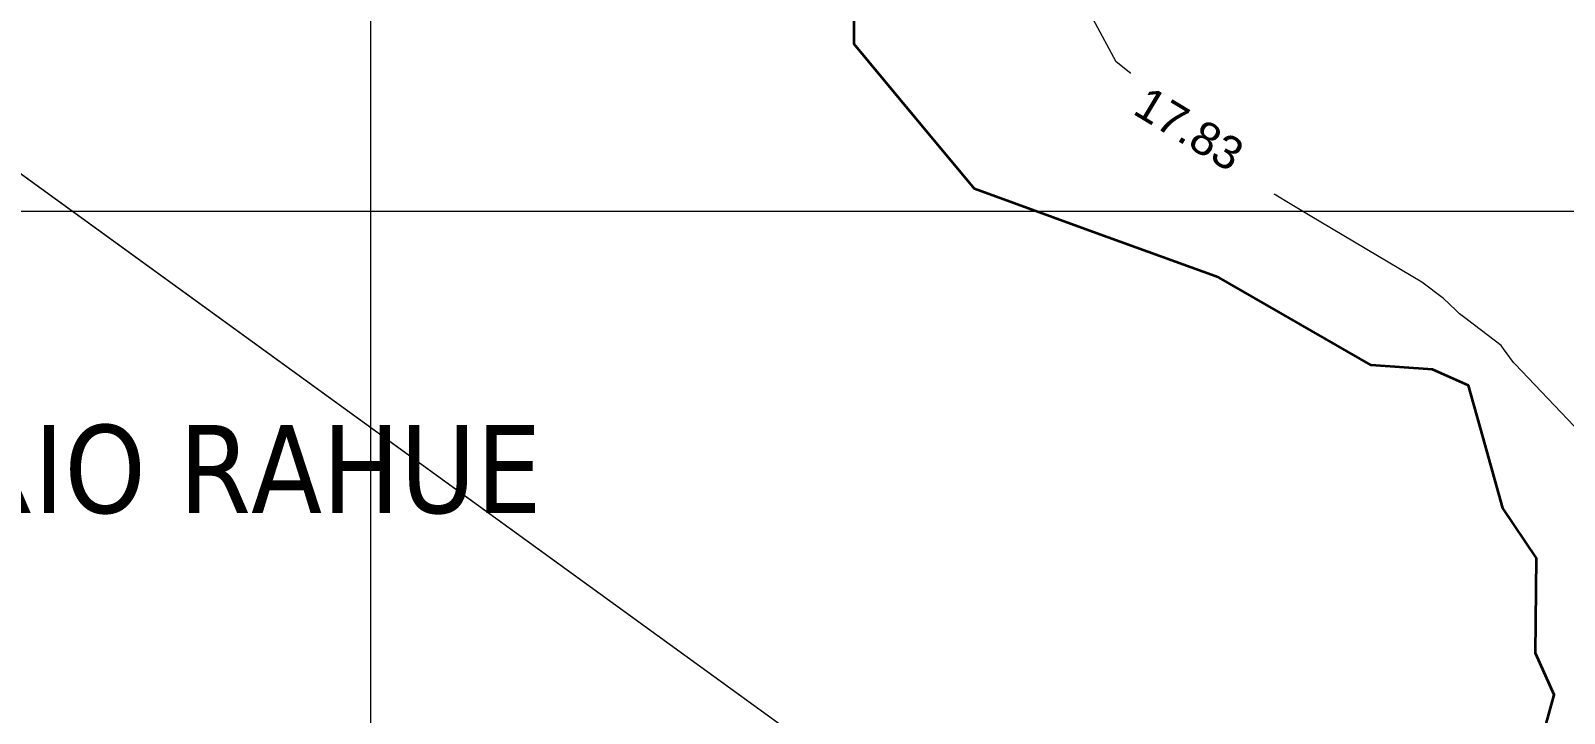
# Model space of a CAD drawing. Header units: metres. Extents: x -207 to 292, y -187 to 169.
# Drawn here: x -161.8 to -109.5, y -148.2 to -124.9 of the extents above; entities that cross this region are included whole.
import ezdxf

# ---------------------------------------------------------------- set-up
doc = ezdxf.new("R2010")
doc.units = ezdxf.units.M
for name, color, linetype, lineweight in [('C-TOPO', 7, 'Continuous', 9), ('C-TOPO-LABL', 7, 'Continuous', 9), ('C-TOPO-MAJR', 7, 'Continuous', 35), ('G-ANNO-TEXT', 7, 'Continuous', 9), ('grilla', 7, 'Continuous', 9), ('linea costa', 7, 'Continuous', 35)]:
    doc.layers.add(name, color=color, linetype=linetype, lineweight=lineweight)
doc.layers.add('PR10-ARQ-PL-001-Emplazamiento-C-1_dwg', color=7, linetype='Continuous', lineweight=9, true_color=0x767676)
doc.styles.add('Arial_2', font='arial.ttf', dxfattribs={"height": 1.125})
doc.styles.add('Tahoma', font='tahoma.ttf', dxfattribs={"height": 3})

# ---------------------------------------------------------------- blocks, each defined once
blk = doc.blocks.new('PR10-ARQ-PL-001-Emplazamiento-C-1_dwg-674643-PLANTA EMPLAZAMIENTO ACTUALIZADO')
at = {"layer": 'C-TOPO', "flags": 128}
for points in [[(-207.182, -89.551), (-166.439, -126.385), (-163.997, -128.489), (-128.001, -154.563), (-124.502, -156.679), (-116.436, -160.586), (-109.045, -163.778), (-99.171, -167.804), (-85.618, -167.804), (-82.148, -167.804), (-79.419, -167.804), (-76.916, -167.804), (-74.246, -167.804), (-71.366, -167.804), (-68.218, -167.804)], [(-110.078, -148.248), (-109.888, -147.563), (-110.283, -146.693), (-110.499, -146.217), (-110.532, -146.142), (-110.529, -145.84), (-110.517, -144.821), (-110.496, -142.953), (-110.496, -142.907), (-110.615, -142.727), (-111.637, -141.194), (-112.134, -139.427), (-112.322, -138.758), (-112.395, -138.5), (-112.812, -137.017), (-113.085, -136.896), (-113.718, -136.615), (-114.035, -136.474), (-115.495, -136.369), (-115.604, -136.361), (-115.653, -136.357), (-115.767, -136.349), (-116.131, -136.323), (-117.49, -135.542), (-118.092, -135.196), (-118.695, -134.85), (-119.685, -134.281), (-120.316, -133.919), (-120.649, -133.727), (-121.323, -133.34), (-121.777, -133.176), (-122.645, -132.861), (-123.15, -132.678), (-123.979, -132.378), (-124.148, -132.316), (-124.439, -132.211), (-125.627, -131.78), (-126.797, -131.356), (-127.082, -131.253), (-129.655, -130.32), (-129.797, -130.15), (-130.107, -129.778), (-131.642, -127.936), (-133.175, -126.097), (-133.236, -126.023), (-133.763, -125.392), (-133.763, -125.161), (-133.767, -124.339)], [(-133.767, -124.339), (-133.763, -125.161), (-133.763, -125.392), (-133.236, -126.023), (-133.175, -126.097), (-131.642, -127.936), (-130.107, -129.778), (-129.797, -130.15), (-129.655, -130.32), (-127.082, -131.253), (-126.797, -131.356), (-125.627, -131.78), (-124.439, -132.211), (-124.148, -132.316), (-123.979, -132.378), (-123.15, -132.678), (-122.645, -132.861), (-121.777, -133.176), (-121.323, -133.34), (-120.649, -133.727), (-120.316, -133.919), (-119.685, -134.281), (-118.695, -134.85), (-118.092, -135.196), (-117.49, -135.542), (-116.131, -136.323), (-115.767, -136.349), (-115.653, -136.357), (-115.604, -136.361), (-115.495, -136.369), (-114.035, -136.474), (-113.718, -136.615), (-113.085, -136.896), (-112.812, -137.017), (-112.395, -138.5), (-112.322, -138.758), (-112.134, -139.427), (-111.637, -141.194), (-110.615, -142.727), (-110.496, -142.907), (-110.496, -142.953), (-110.517, -144.821), (-110.529, -145.84), (-110.532, -146.142), (-110.499, -146.217), (-110.283, -146.693), (-109.888, -147.563), (-110.078, -148.248)]]:
    blk.add_lwpolyline(points, dxfattribs=at)
at = {"layer": 'C-TOPO-MAJR', "color": 1, "lineweight": 9, "true_color": 0xff0000, "flags": 128}
blk.add_lwpolyline([(-108.533, -139.114), (-111.222, -136.295), (-111.277, -136.237), (-111.615, -135.765), (-111.694, -135.655), (-112.842, -134.785), (-113.12, -134.574), (-113.243, -134.456), (-113.659, -134.055), (-114.403, -133.497), (-118.209, -131.24), (-118.954, -130.79), (-119.7, -130.339), (-120.562, -129.669), (-121.308, -129.219), (-122.305, -128.303), (-123.05, -127.853), (-124.036, -126.616), (-124.831, -125.989), (-126.231, -123.368)], dxfattribs=at)
at = {"layer": 'grilla'}
for p, q in [((-150.258, 166.258), (-150.258, -186.737)), ((-207.182, -131.082), (-65.112, -131.082))]:
    blk.add_line(p, q, dxfattribs=at)
at = {"layer": 'linea costa', "flags": 128}
blk.add_lwpolyline([(-110.823, -150.934), (-109.888, -147.563), (-110.532, -146.142), (-110.496, -142.907), (-111.637, -141.194), (-112.322, -138.758), (-112.812, -137.017), (-114.035, -136.474), (-116.131, -136.323), (-121.323, -133.34), (-125.627, -131.78), (-129.655, -130.32), (-131.642, -127.936), (-133.763, -125.392), (-133.775, -122.492)], dxfattribs=at)
at = {"layer": 'C-TOPO-LABL', "insert": (-124.103, -126.552), "char_height": 1.125, "width": 5.2338, "attachment_point": 1, "rotation": 328.8749, "line_spacing_factor": 0.941778, "style": 'Arial_2'}
blk.add_mtext(' 17.83', dxfattribs=at)
at = {"layer": 'G-ANNO-TEXT', "lineweight": 18, "insert": (-164.197, -138.361), "char_height": 3, "width": 25.21835, "attachment_point": 1, "line_spacing_factor": 0.994306, "style": 'Tahoma'}
blk.add_mtext('RIO RAHUE', dxfattribs=at)

msp = doc.modelspace()

# ---------------------------------------------------------------- linework, layer by layer
at = {"layer": 'C-TOPO'}
for p, q in [((-133.763, -125.161), (-133.767, -124.339)), ((-133.767, -124.339), (-133.763, -125.161)), ((-133.763, -125.392), (-133.763, -125.161)), ((-133.763, -125.161), (-133.763, -125.392)), ((-133.236, -126.023), (-133.763, -125.392)), ((-133.763, -125.392), (-133.236, -126.023)), ((-133.175, -126.097), (-133.236, -126.023)), ((-133.236, -126.023), (-133.175, -126.097)), ((-131.642, -127.936), (-133.175, -126.097)), ((-133.175, -126.097), (-131.642, -127.936)), ((-130.107, -129.778), (-131.642, -127.936)), ((-131.642, -127.936), (-130.107, -129.778)), ((-163.997, -128.489), (-128.001, -154.563)), ((-129.797, -130.15), (-130.107, -129.778)), ((-130.107, -129.778), (-129.797, -130.15)), ((-129.655, -130.32), (-129.797, -130.15)), ((-129.797, -130.15), (-129.655, -130.32)), ((-127.082, -131.253), (-129.655, -130.32)), ((-129.655, -130.32), (-127.082, -131.253)), ((-126.797, -131.356), (-127.082, -131.253)), ((-127.082, -131.253), (-126.797, -131.356)), ((-125.627, -131.78), (-126.797, -131.356)), ((-126.797, -131.356), (-125.627, -131.78)), ((-124.439, -132.211), (-125.627, -131.78)), ((-125.627, -131.78), (-124.439, -132.211)), ((-124.148, -132.316), (-124.439, -132.211)), ((-124.439, -132.211), (-124.148, -132.316)), ((-123.979, -132.378), (-124.148, -132.316)), ((-124.148, -132.316), (-123.979, -132.378)), ((-123.15, -132.678), (-123.979, -132.378)), ((-123.979, -132.378), (-123.15, -132.678)), ((-122.645, -132.861), (-123.15, -132.678)), ((-123.15, -132.678), (-122.645, -132.861)), ((-121.777, -133.176), (-122.645, -132.861)), ((-122.645, -132.861), (-121.777, -133.176)), ((-121.323, -133.34), (-121.777, -133.176)), ((-121.777, -133.176), (-121.323, -133.34)), ((-120.649, -133.727), (-121.323, -133.34)), ((-121.323, -133.34), (-120.649, -133.727)), ((-120.316, -133.919), (-120.649, -133.727)), ((-120.649, -133.727), (-120.316, -133.919)), ((-119.685, -134.281), (-120.316, -133.919)), ((-120.316, -133.919), (-119.685, -134.281)), ((-118.695, -134.85), (-119.685, -134.281)), ((-119.685, -134.281), (-118.695, -134.85)), ((-118.092, -135.196), (-118.695, -134.85)), ((-118.695, -134.85), (-118.092, -135.196)), ((-117.49, -135.542), (-118.092, -135.196)), ((-118.092, -135.196), (-117.49, -135.542)), ((-116.131, -136.323), (-117.49, -135.542)), ((-117.49, -135.542), (-116.131, -136.323)), ((-115.767, -136.349), (-116.131, -136.323)), ((-116.131, -136.323), (-115.767, -136.349)), ((-115.653, -136.357), (-115.767, -136.349)), ((-115.767, -136.349), (-115.653, -136.357)), ((-115.604, -136.361), (-115.653, -136.357)), ((-115.653, -136.357), (-115.604, -136.361)), ((-115.495, -136.369), (-115.604, -136.361)), ((-115.604, -136.361), (-115.495, -136.369)), ((-114.035, -136.474), (-115.495, -136.369)), ((-115.495, -136.369), (-114.035, -136.474)), ((-113.718, -136.615), (-114.035, -136.474)), ((-114.035, -136.474), (-113.718, -136.615)), ((-113.085, -136.896), (-113.718, -136.615)), ((-113.718, -136.615), (-113.085, -136.896)), ((-112.812, -137.017), (-113.085, -136.896)), ((-113.085, -136.896), (-112.812, -137.017)), ((-112.395, -138.5), (-112.812, -137.017)), ((-112.812, -137.017), (-112.395, -138.5)), ((-112.322, -138.758), (-112.395, -138.5)), ((-112.395, -138.5), (-112.322, -138.758)), ((-112.134, -139.427), (-112.322, -138.758)), ((-112.322, -138.758), (-112.134, -139.427)), ((-111.637, -141.194), (-112.134, -139.427)), ((-112.134, -139.427), (-111.637, -141.194)), ((-110.615, -142.727), (-111.637, -141.194)), ((-111.637, -141.194), (-110.615, -142.727)), ((-110.496, -142.907), (-110.615, -142.727)), ((-110.615, -142.727), (-110.496, -142.907)), ((-110.517, -144.821), (-110.496, -142.953)), ((-110.496, -142.953), (-110.517, -144.821)), ((-110.496, -142.953), (-110.496, -142.907)), ((-110.496, -142.907), (-110.496, -142.953)), ((-110.529, -145.84), (-110.517, -144.821)), ((-110.517, -144.821), (-110.529, -145.84)), ((-110.532, -146.142), (-110.529, -145.84)), ((-110.529, -145.84), (-110.532, -146.142)), ((-110.499, -146.217), (-110.532, -146.142)), ((-110.532, -146.142), (-110.499, -146.217)), ((-110.283, -146.693), (-110.499, -146.217)), ((-110.499, -146.217), (-110.283, -146.693)), ((-109.888, -147.563), (-110.283, -146.693)), ((-110.283, -146.693), (-109.888, -147.563)), ((-110.078, -148.248), (-109.888, -147.563)), ((-109.888, -147.563), (-110.078, -148.248))]:
    msp.add_line(p, q, dxfattribs=at)
at = {"layer": 'C-TOPO-MAJR', "color": 1, "lineweight": 9, "true_color": 0xff0000, "flags": 128}
msp.add_lwpolyline([(-108.533, -139.114), (-111.222, -136.295), (-111.277, -136.237), (-111.615, -135.765), (-111.694, -135.655), (-112.842, -134.785), (-113.12, -134.574), (-113.243, -134.456), (-113.659, -134.055), (-114.403, -133.497), (-118.209, -131.24), (-118.954, -130.79), (-119.7, -130.339), (-120.562, -129.669), (-121.308, -129.219), (-122.305, -128.303), (-123.05, -127.853), (-124.036, -126.616), (-124.831, -125.989), (-126.231, -123.368)], dxfattribs=at)

# ---------------------------------------------------------------- block references
at = {"layer": 'PR10-ARQ-PL-001-Emplazamiento-C-1_dwg', "color": 7}
msp.add_blockref('PR10-ARQ-PL-001-Emplazamiento-C-1_dwg-674643-PLANTA EMPLAZAMIENTO ACTUALIZADO', (0, 0), dxfattribs=at)

# ---------------------------------------------------------------- next in the draw order: texts
at = {"layer": 'C-TOPO-LABL', "insert": (-124.099, -126.545), "char_height": 1.125, "width": 5.74249, "attachment_point": 1, "rotation": 328.8749, "line_spacing_factor": 0.941778, "style": 'Arial_2', "bg_fill": 3, "box_fill_scale": 1.25, "bg_fill_color": 256, "bg_fill_true_color": 13158600, "bg_fill_transparency": 0}
msp.add_mtext(' 17.83 ', dxfattribs=at)

doc.saveas('drawing.dxf')
